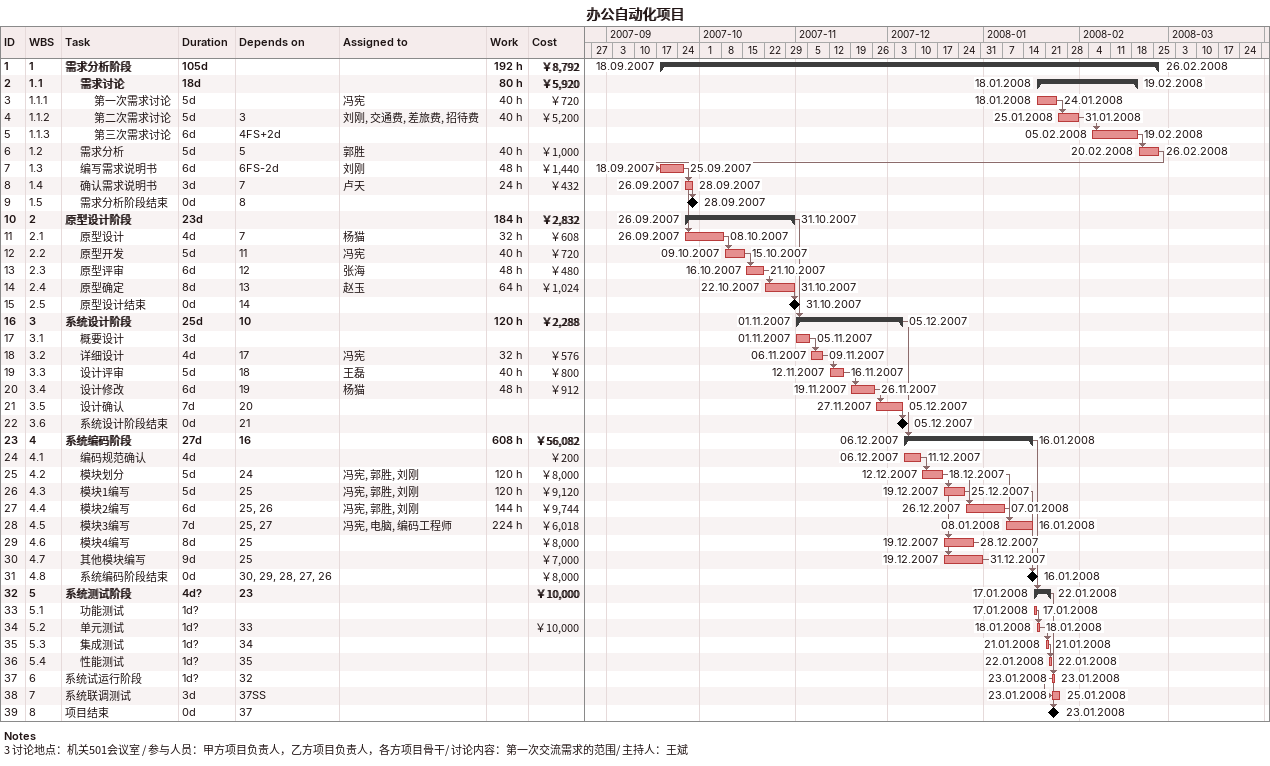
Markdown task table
办公自动化项目

| ID | WBS | Task | Duration | Start | Finish | Predecessors | Resources | Work (h) | Cost (￥) |
|---|---|---|---|---|---|---|---|---|---|
| 1 | 1 | **需求分析阶段** | 105d | 2007-09-18 | 2008-02-26 |  |  | 192 | 8792 |
| 2 | 1.1 | **需求讨论** | 18d | 2008-01-18 | 2008-02-19 |  |  | 80 | 5920 |
| 3 | 1.1.1 | 第一次需求讨论 | 5d | 2008-01-18 | 2008-01-24 |  | 冯宪 | 40 | 720 |
| 4 | 1.1.2 | 第二次需求讨论 | 5d | 2008-01-25 | 2008-01-31 | 3 | 刘刚, 交通费, 差旅费, 招待费 | 40 | 5200 |
| 5 | 1.1.3 | 第三次需求讨论 | 6d | 2008-02-05 | 2008-02-19 | 4FS+2d |  |  |  |
| 6 | 1.2 | 需求分析 | 5d | 2008-02-20 | 2008-02-26 | 5 | 郭胜 | 40 | 1000 |
| 7 | 1.3 | 编写需求说明书 | 6d | 2007-09-18 | 2007-09-25 | 6FS-2d | 刘刚 | 48 | 1440 |
| 8 | 1.4 | 确认需求说明书 | 3d | 2007-09-26 | 2007-09-28 | 7 | 卢天 | 24 | 432 |
| 9 | 1.5 | 需求分析阶段结束 | 0d | 2007-09-28 | 2007-09-28 | 8 |  |  |  |
| 10 | 2 | **原型设计阶段** | 23d | 2007-09-26 | 2007-10-31 |  |  | 184 | 2832 |
| 11 | 2.1 | 原型设计 | 4d | 2007-09-26 | 2007-10-08 | 7 | 杨猫 | 32 | 608 |
| 12 | 2.2 | 原型开发 | 5d | 2007-10-09 | 2007-10-15 | 11 | 冯宪 | 40 | 720 |
| 13 | 2.3 | 原型评审 | 6d | 2007-10-16 | 2007-10-21 | 12 | 张海 | 48 | 480 |
| 14 | 2.4 | 原型确定 | 8d | 2007-10-22 | 2007-10-31 | 13 | 赵玉 | 64 | 1024 |
| 15 | 2.5 | 原型设计结束 | 0d | 2007-10-31 | 2007-10-31 | 14 |  |  |  |
| 16 | 3 | **系统设计阶段** | 25d | 2007-11-01 | 2007-12-05 | 10 |  | 120 | 2288 |
| 17 | 3.1 | 概要设计 | 3d | 2007-11-01 | 2007-11-05 |  |  |  |  |
| 18 | 3.2 | 详细设计 | 4d | 2007-11-06 | 2007-11-09 | 17 | 冯宪 | 32 | 576 |
| 19 | 3.3 | 设计评审 | 5d | 2007-11-12 | 2007-11-16 | 18 | 王磊 | 40 | 800 |
| 20 | 3.4 | 设计修改 | 6d | 2007-11-19 | 2007-11-26 | 19 | 杨猫 | 48 | 912 |
| 21 | 3.5 | 设计确认 | 7d | 2007-11-27 | 2007-12-05 | 20 |  |  |  |
| 22 | 3.6 | 系统设计阶段结束 | 0d | 2007-12-05 | 2007-12-05 | 21 |  |  |  |
| 23 | 4 | **系统编码阶段** | 27d | 2007-12-06 | 2008-01-16 | 16 |  | 608 | 56082 |
| 24 | 4.1 | 编码规范确认 | 4d | 2007-12-06 | 2007-12-11 |  |  |  | 200 |
| 25 | 4.2 | 模块划分 | 5d | 2007-12-12 | 2007-12-18 | 24 | 冯宪, 郭胜, 刘刚 | 120 | 8000 |
| 26 | 4.3 | 模块1编写 | 5d | 2007-12-19 | 2007-12-25 | 25 | 冯宪, 郭胜, 刘刚 | 120 | 9120 |
| 27 | 4.4 | 模块2编写 | 6d | 2007-12-26 | 2008-01-07 | 25, 26 | 冯宪, 郭胜, 刘刚 | 144 | 9744 |
| 28 | 4.5 | 模块3编写 | 7d | 2008-01-08 | 2008-01-16 | 25, 27 | 冯宪, 电脑, 编码工程师 | 224 | 6018 |
| 29 | 4.6 | 模块4编写 | 8d | 2007-12-19 | 2007-12-28 | 25 |  |  | 8000 |
| 30 | 4.7 | 其他模块编写 | 9d | 2007-12-19 | 2007-12-31 | 25 |  |  | 7000 |
| 31 | 4.8 | 系统编码阶段结束 | 0d | 2008-01-16 | 2008-01-16 | 30, 29, 28, 27, 26 |  |  | 8000 |
| 32 | 5 | **系统测试阶段** | 4d? | 2008-01-17 | 2008-01-22 | 23 |  |  | 10000 |
| 33 | 5.1 | 功能测试 | 1d? | 2008-01-17 | 2008-01-17 |  |  |  |  |
| 34 | 5.2 | 单元测试 | 1d? | 2008-01-18 | 2008-01-18 | 33 |  |  | 10000 |
| 35 | 5.3 | 集成测试 | 1d? | 2008-01-21 | 2008-01-21 | 34 |  |  |  |
| 36 | 5.4 | 性能测试 | 1d? | 2008-01-22 | 2008-01-22 | 35 |  |  |  |
| 37 | 6 | 系统试运行阶段 | 1d? | 2008-01-23 | 2008-01-23 | 32 |  |  |  |
| 38 | 7 | 系统联调测试 | 3d | 2008-01-23 | 2008-01-25 | 37SS |  |  |  |
| 39 | 8 | 项目结束 | 0d | 2008-01-23 | 2008-01-23 | 37 |  |  |  |

Notes
- 3: 讨论地点：机关501会议室 / 参与人员：甲方项目负责人，乙方项目负责人，各方项目骨干 / 讨论内容：第一次交流需求的范围 / 主持人：王斌
